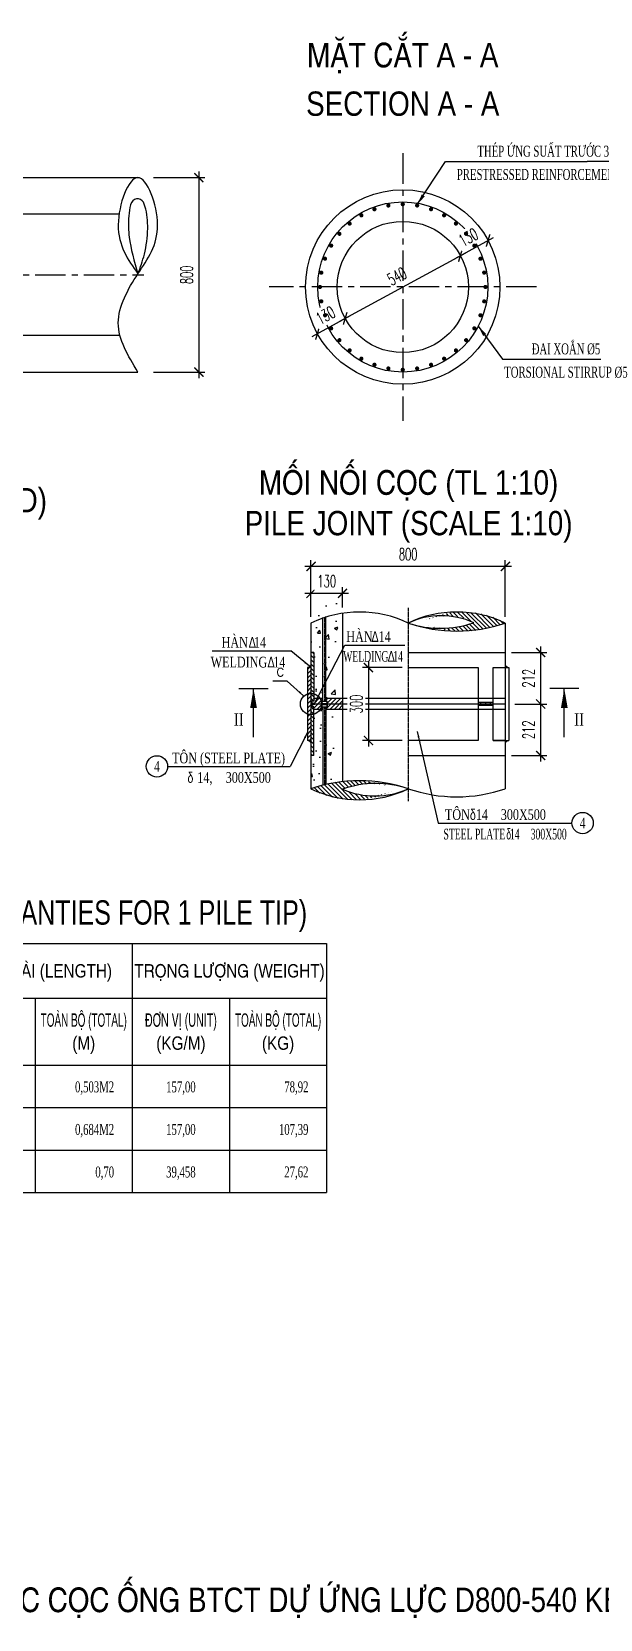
# Model space of a CAD drawing. Extents: x -687 to 808890, y -259 to 107959.
# Drawn here: x 800540 to 802880, y 79310 to 85841 of the extents above; entities that cross this region are included whole.
import ezdxf
from ezdxf.enums import TextEntityAlignment as Align

# ---------------------------------------------------------------- set-up
doc = ezdxf.new("R2010")
doc.units = 0
doc.header["$MEASUREMENT"] = 0
doc.header["$PDMODE"] = 3
doc.linetypes.add('CENTER', pattern=[2, 1.25, -0.25, 0.25, -0.25])
doc.linetypes.add('HIDDEN', pattern=[0.375, 0.25, -0.125])
doc.layers.get('0').update_dxf_attribs({"color": 3, "linetype": 'CONTINUOUS'})
doc.layers.get('DEFPOINTS').update_dxf_attribs({"linetype": 'CONTINUOUS'})
for name, color, linetype in [('HARCH', 9, 'CONTINUOUS'), ('Hatch', 5, 'CONTINUOUS'), ('khuat', 8, 'HIDDEN'), ('Kich thuoc', 4, 'CONTINUOUS'), ('KTHUOC', 2, 'CONTINUOUS'), ('Manh', 9, 'CONTINUOUS'), ('Net vang', 2, 'CONTINUOUS'), ('Text', 3, 'CONTINUOUS'), ('Thep chu', 1, 'CONTINUOUS'), ('Thep dai', 6, 'CONTINUOUS'), ('Tim', 8, 'CENTER'), ('VIEN', 3, 'CONTINUOUS')]:
    doc.layers.add(name, color=color, linetype=linetype)
doc.styles.add('DIM', font='isocp.shx')
doc.styles.add('HOA', font='Vhavan.ttf')
doc.styles.add('Kichthuoc', font='romans.shx', dxfattribs={"width": 0.6})
doc.styles.get("Standard").update_dxf_attribs({"font": 'vntimeh.shx', "width": 0.65})
doc.styles.add('SYMBOL', font='greeks.shx', dxfattribs={"width": 0.8})
doc.styles.add('Ten', font='Vharialn.ttf')
doc.linetypes.add('WELD', pattern='A,0.3,[130,ltypeshp.shx,S=0.25,R=0,X=0,Y=0.25],0.3', length=0.6)
doc.dimstyles.new('10a', dxfattribs={"dimscale": 200, "dimtxt": 0.22, "dimasz": 0.12, "dimexe": 0.12, "dimexo": 0.12, "dimgap": 0.1, "dimtad": 1, "dimdec": 0, "dimlfac": 0.5, "dimzin": 0, "dimdsep": 46, "dimtxsty": 'DIM', "dimblk": 'OBLIQUE', "dimcen": 0.09, "dimdle": 0.12, "dimclrd": 4, "dimclre": 4, "dimclrt": 3, "dimadec": 0, "dimazin": 0, "dimtfac": 1, "dimtdec": 0, "dimtmove": 0, "dimatfit": 0, "dimfxl": 1, "dimtolj": 1, "dimtzin": 0, "dimarcsym": 0})
doc.dimstyles.new('Dim 250', dxfattribs={"dimscale": 250, "dimtxt": 0.2, "dimasz": 0.15, "dimexe": 0.1, "dimexo": 0.1, "dimgap": 0.1, "dimtad": 1, "dimdec": 0, "dimlfac": -1, "dimzin": 0, "dimdsep": 46, "dimtxsty": 'Kichthuoc', "dimblk": 'ARCHTICK', "dimcen": 0.1, "dimdle": 0.1, "dimclrd": 4, "dimclre": 4, "dimclrt": 3, "dimadec": 0, "dimazin": 0, "dimtfac": 1, "dimtdec": 0, "dimtix": 1, "dimtmove": 2, "dimatfit": 3, "dimfxl": 1, "dimtfill": 1, "dimtolj": 1, "dimtzin": 0, "dimarcsym": 0})
doc.dimstyles.new('Le 250', dxfattribs={"dimscale": 250, "dimtxt": 0.22, "dimasz": 0.18, "dimexe": 0.1, "dimexo": 0.2, "dimgap": 0.1, "dimtad": 1, "dimdec": 0, "dimzin": 0, "dimdsep": 46, "dimtxsty": 'Kichthuoc', "dimblk": 'ARCHTICK', "dimcen": 0, "dimdle": 0.1, "dimclrd": 2, "dimclre": 2, "dimclrt": 256, "dimadec": 0, "dimazin": 0, "dimtfac": 1, "dimtdec": 0, "dimtix": 1, "dimtmove": 2, "dimatfit": 3, "dimfxl": 1, "dimtolj": 1, "dimtzin": 0, "dimarcsym": 0})
pattern_1 = [(135, (790914.554, 84257.189), (-8.838835, -8.838835), [])]

# ---------------------------------------------------------------- blocks, each defined once
blk = doc.blocks.new('_ArchTick')
at = {"color": 0, "linetype": 'ByBlock', "const_width": 0.15}
blk.add_lwpolyline([(-0.5, -0.5), (0.5, 0.5)], dxfattribs=at)
blk = doc.blocks.new('*D324')
at = {"layer": 'DEFPOINTS', "color": 0}
for p in [(801015.8, 85240.8), (801015.8, 84440.8), (801228, 84440.8)]:
    blk.add_point(p, dxfattribs=at)
at = {"layer": 'Kich thuoc', "color": 4, "lineweight": -2}
for p, q in [((801040.8, 85240.8), (801253, 85240.8)), ((801228, 85265.8), (801228, 84415.8)), ((801040.8, 84440.8), (801253, 84440.8))]:
    blk.add_line(p, q, dxfattribs=at)
at = {"layer": 'Kich thuoc', "color": 4, "lineweight": -2, "xscale": 37.5, "yscale": 37.5, "zscale": 37.5}
for p, rotation in [((801228, 85240.8), 90), ((801228, 84440.8), 270)]:
    blk.add_blockref('_ArchTick', p, dxfattribs=dict(at, rotation=rotation))
at = {"layer": 'Kich thuoc', "color": 3, "insert": (801178, 84840.8), "char_height": 50, "attachment_point": 5, "rotation": 90, "style": 'Kichthuoc', "bg_fill": 3, "box_fill_scale": 1.25, "bg_fill_color": 9, "bg_fill_true_color": 13158600, "bg_fill_transparency": 8899976}
blk.add_mtext('\\A1;800', dxfattribs=at)
blk = doc.blocks.new('*D335')
at = {"layer": 'Kich thuoc', "color": 4, "lineweight": -2}
for p, q in [((801694.1, 84587.5), (801852.2, 84673.6)), ((801728, 84577.5), (801728, 84577.5)), ((801842.2, 84639.7), (801842.2, 84639.7))]:
    blk.add_line(p, q, dxfattribs=at)
at = {"layer": 'Kich thuoc', "color": 4, "lineweight": -2, "xscale": 37.5, "yscale": 37.5, "zscale": 37.5}
for p, rotation in [((801830.2, 84661.6), 28.58698925842274), ((801716, 84599.4), 208.5869892584228)]:
    blk.add_blockref('_ArchTick', p, dxfattribs=dict(at, rotation=rotation))
at = {"layer": 'Kich thuoc', "color": 3, "insert": (801749.2, 84674.4), "char_height": 50, "attachment_point": 5, "rotation": 28.58699, "style": 'Kichthuoc', "bg_fill": 3, "box_fill_scale": 1.25, "bg_fill_color": 9, "bg_fill_true_color": 13158600, "bg_fill_transparency": 8900492}
blk.add_mtext('\\A1;130', dxfattribs=at)
at = {"layer": 'DEFPOINTS', "color": 0}
for p in [(801830.2, 84661.6), (801830.2, 84661.6), (801716, 84599.4)]:
    blk.add_point(p, dxfattribs=at)
blk = doc.blocks.new('*D336')
at = {"layer": 'DEFPOINTS', "color": 0}
for p in [(802304.4, 84920), (802304.4, 84920), (801830.2, 84661.6)]:
    blk.add_point(p, dxfattribs=at)
at = {"layer": 'Kich thuoc', "color": 4, "lineweight": -2}
blk.add_line((801808.2, 84649.7), (802326.3, 84932), dxfattribs=at)
at = {"layer": 'Kich thuoc', "color": 4, "lineweight": -2, "xscale": 37.5, "yscale": 37.5, "zscale": 37.5}
for p, rotation in [((802304.4, 84920), 28.58698925857877), ((801830.2, 84661.6), 208.5869892585787)]:
    blk.add_blockref('_ArchTick', p, dxfattribs=dict(at, rotation=rotation))
at = {"layer": 'Kich thuoc', "color": 3, "insert": (802043.4, 84834.7), "char_height": 50, "attachment_point": 5, "rotation": 28.58699, "style": 'Kichthuoc', "bg_fill": 3, "box_fill_scale": 1.25, "bg_fill_color": 9, "bg_fill_true_color": 13158600, "bg_fill_transparency": 4341492}
blk.add_mtext('\\A1;540', dxfattribs=at)
blk = doc.blocks.new('*D337')
at = {"layer": 'Kich thuoc', "color": 4, "lineweight": -2}
for p, q in [((802282.4, 84908.1), (802440.5, 84994.2)), ((802430.5, 84960.3), (802430.5, 84960.3)), ((802316.3, 84898.1), (802316.3, 84898.1))]:
    blk.add_line(p, q, dxfattribs=at)
at = {"layer": 'Kich thuoc', "color": 4, "lineweight": -2, "xscale": 37.5, "yscale": 37.5, "zscale": 37.5}
for p, rotation in [((802418.5, 84982.2), 28.58698925876108), ((802304.4, 84920), 208.5869892587611)]:
    blk.add_blockref('_ArchTick', p, dxfattribs=dict(at, rotation=rotation))
at = {"layer": 'Kich thuoc', "color": 3, "insert": (802337.5, 84995), "char_height": 50, "attachment_point": 5, "rotation": 28.58699, "style": 'Kichthuoc', "bg_fill": 3, "box_fill_scale": 1.25, "bg_fill_color": 9, "bg_fill_true_color": 13158600, "bg_fill_transparency": 8899968}
blk.add_mtext('\\A1;130', dxfattribs=at)
at = {"layer": 'DEFPOINTS', "color": 0}
for p in [(802418.5, 84982.2), (802418.5, 84982.2), (802304.4, 84920)]:
    blk.add_point(p, dxfattribs=at)
blk = doc.blocks.new('*D403')
at = {"layer": 'DEFPOINTS', "color": 0}
for p in [(801689.5, 83408.3), (801819.5, 83447.7)]:
    blk.add_point(p, dxfattribs=at)
at = {"layer": 'Kich thuoc', "color": 4, "lineweight": -2}
for p, q in [((801689.5, 83433.3), (801689.5, 83555.4)), ((801819.5, 83472.7), (801819.5, 83555.4)), ((801844.5, 83530.4), (801664.5, 83530.4))]:
    blk.add_line(p, q, dxfattribs=at)
at = {"layer": 'Kich thuoc', "color": 4, "lineweight": -2, "xscale": 37.5, "yscale": 37.5, "zscale": 37.5, "rotation": 180}
blk.add_blockref('_ArchTick', (801689.5, 83530.4), dxfattribs=at)
at = {"layer": 'Kich thuoc', "color": 4, "lineweight": -2, "xscale": 37.5, "yscale": 37.5, "zscale": 37.5}
blk.add_blockref('_ArchTick', (801819.5, 83530.4), dxfattribs=at)
at = {"layer": 'Kich thuoc', "color": 3, "insert": (801754.5, 83580.4), "char_height": 50, "attachment_point": 5, "style": 'Kichthuoc', "bg_fill": 3, "box_fill_scale": 1.25, "bg_fill_color": 9, "bg_fill_true_color": 13158600, "bg_fill_transparency": 11732736}
blk.add_mtext('\\A1;130', dxfattribs=at)
at = {"layer": 'DEFPOINTS', "color": 0}
blk.add_point((801689.5, 83530.4), dxfattribs=at)
blk = doc.blocks.new('Cati-i')
at = {"layer": 'Text'}
for p, q in [((-3, 0), (3, 0)), ((0, -10), (0, 0))]:
    blk.add_line(p, q, dxfattribs=at)
blk.add_solid([(-0.7, -4.03), (0.7, -4.03), (0, 0)], dxfattribs=at)
at = {"layer": 'Text', "width": 0.8}
blk.add_attdef('I', text='', height=2.5, dxfattribs=at).set_placement((-3.04, -7.62), align=Align.CENTER)
blk = doc.blocks.new('*D404')
at = {"layer": 'DEFPOINTS', "color": 0}
for p in [(802503.5, 83075.2), (802635, 83075.2), (802489.5, 82863.2)]:
    blk.add_point(p, dxfattribs=at)
at = {"layer": 'Kich thuoc', "color": 4, "lineweight": -2}
for p, q in [((802528.5, 83075.2), (802660, 83075.2)), ((802635, 82838.2), (802635, 83100.2)), ((802514.5, 82863.2), (802660, 82863.2))]:
    blk.add_line(p, q, dxfattribs=at)
at = {"layer": 'Kich thuoc', "color": 4, "lineweight": -2, "xscale": 37.5, "yscale": 37.5, "zscale": 37.5}
for p, rotation in [((802635, 83075.2), 90), ((802635, 82863.2), 270)]:
    blk.add_blockref('_ArchTick', p, dxfattribs=dict(at, rotation=rotation))
at = {"layer": 'Kich thuoc', "color": 3, "insert": (802585, 82969.2), "char_height": 50, "attachment_point": 5, "rotation": 90, "style": 'Kichthuoc', "bg_fill": 3, "box_fill_scale": 1.25, "bg_fill_color": 9, "bg_fill_true_color": 13158600, "bg_fill_transparency": 12832551}
blk.add_mtext('\\A1;212', dxfattribs=at)
blk = doc.blocks.new('*D405')
at = {"layer": 'DEFPOINTS', "color": 0}
for p in [(802489.5, 83287.2), (802635, 83287.2), (802503.5, 83075.2)]:
    blk.add_point(p, dxfattribs=at)
at = {"layer": 'Kich thuoc', "color": 4, "lineweight": -2}
for p, q in [((802514.5, 83287.2), (802660, 83287.2)), ((802635, 83050.2), (802635, 83312.2)), ((802528.5, 83075.2), (802660, 83075.2))]:
    blk.add_line(p, q, dxfattribs=at)
at = {"layer": 'Kich thuoc', "color": 4, "lineweight": -2, "xscale": 37.5, "yscale": 37.5, "zscale": 37.5}
for p, rotation in [((802635, 83287.2), 90), ((802635, 83075.2), 270)]:
    blk.add_blockref('_ArchTick', p, dxfattribs=dict(at, rotation=rotation))
at = {"layer": 'Kich thuoc', "color": 3, "insert": (802585, 83181.2), "char_height": 50, "attachment_point": 5, "rotation": 90, "style": 'Kichthuoc', "bg_fill": 3, "box_fill_scale": 1.25, "bg_fill_color": 9, "bg_fill_true_color": 13158600, "bg_fill_transparency": 12590892}
blk.add_mtext('\\A1;212', dxfattribs=at)
blk = doc.blocks.new('_Oblique')
at = {"color": 0, "linetype": 'ByBlock', "lineweight": -2}
blk.add_line((-0.5, -0.5), (0.5, 0.5), dxfattribs=at)
blk = doc.blocks.new('*D406')
at = {"layer": 'DEFPOINTS', "color": 0}
for p in [(802089.5, 83225.2), (801926.1, 82925.2), (802089.5, 82925.2)]:
    blk.add_point(p, dxfattribs=at)
at = {"layer": 'Kich thuoc', "color": 4, "lineweight": -2}
for p, q in [((802064.5, 83225.2), (801901.1, 83225.2)), ((801926.1, 83250.2), (801926.1, 82900.2)), ((802064.5, 82925.2), (801901.1, 82925.2))]:
    blk.add_line(p, q, dxfattribs=at)
at = {"layer": 'Kich thuoc', "color": 4, "lineweight": -2, "xscale": 37.5, "yscale": 37.5, "zscale": 37.5}
for p, rotation in [((801926.1, 83225.2), 90), ((801926.1, 82925.2), 270)]:
    blk.add_blockref('_ArchTick', p, dxfattribs=dict(at, rotation=rotation))
at = {"layer": 'Kich thuoc', "color": 3, "insert": (801876.1, 83075.2), "char_height": 50, "attachment_point": 5, "rotation": 90, "style": 'Kichthuoc', "bg_fill": 3, "box_fill_scale": 1.25, "bg_fill_color": 9, "bg_fill_true_color": 13158600, "bg_fill_transparency": 0}
blk.add_mtext('\\A1;300', dxfattribs=at)
blk = doc.blocks.new('*D407')
at = {"layer": 'DEFPOINTS', "color": 0}
for p in [(801689.5, 83641.3), (801689.5, 83464.5), (802489.5, 83408.3)]:
    blk.add_point(p, dxfattribs=at)
at = {"layer": 'Kich thuoc', "color": 4, "lineweight": -2}
for p, q in [((801689.5, 83489.5), (801689.5, 83666.3)), ((802489.5, 83433.3), (802489.5, 83666.3)), ((802514.5, 83641.3), (801664.5, 83641.3))]:
    blk.add_line(p, q, dxfattribs=at)
at = {"layer": 'Kich thuoc', "color": 4, "lineweight": -2, "xscale": 37.5, "yscale": 37.5, "zscale": 37.5, "rotation": 180}
blk.add_blockref('_ArchTick', (801689.5, 83641.3), dxfattribs=at)
at = {"layer": 'Kich thuoc', "color": 4, "lineweight": -2, "xscale": 37.5, "yscale": 37.5, "zscale": 37.5}
blk.add_blockref('_ArchTick', (802489.5, 83641.3), dxfattribs=at)
at = {"layer": 'Kich thuoc', "color": 3, "insert": (802089.5, 83691.3), "char_height": 50, "attachment_point": 5, "style": 'Kichthuoc', "bg_fill": 3, "box_fill_scale": 1.25, "bg_fill_color": 9, "bg_fill_true_color": 13158600, "bg_fill_transparency": 12590892}
blk.add_mtext('\\A1;800', dxfattribs=at)

msp = doc.modelspace()

# ---------------------------------------------------------------- hatches: boundary and pattern name
at = {"layer": 'HARCH'}
h = msp.add_hatch(dxfattribs=at)
h.set_pattern_fill('ANSI31', color=256, scale=100, angle=90, style=0)
h.set_pattern_definition(pattern_1)
h.paths.add_polyline_path([(801819.5, 82725.1, -0.177243), (802012.4, 82736.3, 0.173829), (801689.5, 82726.5, 0.245422), (802023.3, 82718.1, -0.241912)])
at = {"layer": 'Hatch'}
h = msp.add_hatch(dxfattribs=at)
h.set_pattern_fill('ANSI31', color=256, scale=100, angle=90, style=0)
h.set_pattern_definition(pattern_1)
h.paths.add_polyline_path([(801701.5, 83287.2), (801689.5, 83287.2), (801689.5, 83087.2), (801701.5, 83087.2)])
h.paths.add_polyline_path([(801701.5, 83063.2), (801689.5, 83063.2), (801689.5, 82863.2), (801701.5, 82863.2)])
h = msp.add_hatch(dxfattribs=at)
h.set_pattern_fill('ANSI31', color=256, scale=100, style=0)
h.set_pattern_definition([(45, (29899.795, -17620.502), (-8.83883476, 8.83883476), [])])
h.paths.add_polyline_path([(801689.5, 83225.2), (801675.5, 83225.2), (801675.5, 83116.8, -0.081492), (801689.5, 83119.1)])
h.paths.add_polyline_path([(801689.5, 83068.7), (801689.5, 83119.1, 0.081492), (801675.5, 83116.8), (801675.5, 83033.7, 0.081492), (801689.5, 83031.4)])
h.paths.add_polyline_path([(801689.5, 83031.4, -0.081492), (801675.5, 83033.7), (801675.5, 82925.2), (801689.5, 82925.2)])

# ---------------------------------------------------------------- linework, layer by layer
for p, q in [((800054.4, 84440.8), (800976.9, 84440.8)), ((798254, 82090), (801754, 82090)), ((800954, 82090), (800954, 81065)), ((801754, 82090), (801754, 81065)), ((800154, 81865), (801754, 81865)), ((800554, 81865), (800554, 81065)), ((801354, 81865), (801354, 81065)), ((798254, 81590), (801754, 81590)), ((798254, 81415), (801754, 81415)), ((798254, 81240), (801754, 81240)), ((798254, 81240), (801754, 81240)), ((798254, 81065), (801754, 81065))]:
    msp.add_line(p, q)
msp.add_circle((802067.3, 84790.8), 270)
at = {"layer": 'Hatch', "color": 9}
for p, q in [((800899.7, 85090.8), (800074.4, 85090.8)), ((800903.3, 84590.8), (800074.4, 84590.8))]:
    msp.add_line(p, q, dxfattribs=at)
at = {"layer": 'Hatch'}
for p, q in [((802387.5, 83081.7), (802387.5, 83068.7)), ((802407.5, 83081.7), (802407.5, 83068.7)), ((802427.5, 83081.7), (802427.5, 83068.7))]:
    msp.add_line(p, q, dxfattribs=at)
for points in [[(801689.5, 83225.2), (801689.5, 83237.2), (801675.5, 83225.2)], [(802489.5, 83225.2), (802489.5, 83237.2), (802503.5, 83225.2)], [(801689.5, 82925.2), (801675.5, 82925.2), (801689.5, 82913.2)], [(802489.5, 82925.2), (802503.5, 82925.2), (802489.5, 82913.2)]]:
    msp.add_solid(points, dxfattribs=at)
at = {"layer": 'khuat'}
for p, q in [((802377.5, 83097.2), (802089.5, 83097.2)), ((802377.5, 83075.2), (802089.5, 83075.2)), ((802489.5, 83097.2), (802439.5, 83097.2)), ((802489.5, 83075.2), (802439.5, 83075.2)), ((802377.5, 83053.2), (802089.5, 83053.2)), ((802489.5, 83053.2), (802439.5, 83053.2))]:
    msp.add_line(p, q, dxfattribs=at)
at = {"layer": 'KTHUOC'}
for p, q in [((801283.3, 83293.9), (801607.1, 83293.9)), ((801828.8, 83317.5), (802075.3, 83317.5)), ((801099.2, 82818.3), (801603.9, 82818.3)), ((802212.4, 82585.5), (802763.5, 82585.5))]:
    msp.add_line(p, q, dxfattribs=at)
for centre in [(801055.2, 82818.3), (802807.5, 82585.5)]:
    msp.add_circle(centre, 44, dxfattribs=at)
for centre, radius, start, end in [((802289.5, 82989.6), 464.1, 64.46988, 115.53012), ((802289.5, 83995.2), 620, 251.18228, 288.81772), ((801889.5, 82139.6), 620, 71.18228, 108.81772), ((801889.5, 83145.3), 464.1, 244.46988, 295.53012), ((801956.6, 82330.6), 417.7, 71.45052, 109.16813), ((801952.9, 83025.4), 328.6, 246.05221, 294.56644), ((802289.5, 83313.4), 620, 251.18228, 288.81772)]:
    msp.add_arc(centre, radius, start, end, dxfattribs=at)
msp.add_solid([(801689.5, 83081.7), (801703.5, 83076.7), (801689.5, 83068.7), (801703.5, 83073.7)], dxfattribs=at)
at = {"layer": 'Manh', "linetype": 'WELD', "ltscale": 22}
for p, q in [((802089.5, 83225.2), (802377.5, 83225.2)), ((802377.5, 83225.2), (802377.5, 82925.2)), ((802377.5, 83225.2), (802377.5, 82925.2)), ((802439.5, 82925.2), (802439.5, 83225.2)), ((802439.5, 83225.2), (802489.5, 83225.2)), ((802377.5, 82925.2), (802089.5, 82925.2)), ((802489.5, 82925.2), (802439.5, 82925.2))]:
    msp.add_line(p, q, dxfattribs=at)
at = {"layer": 'Net vang'}
msp.add_line((798254, 81590), (801754, 81590), dxfattribs=at)
at = {"layer": 'Thep chu', "const_width": 8.56}
for points in [[(801946.8, 85109.2, 1), (801954.9, 85112.2, 1)], [(802004, 85125.3, 1), (802012.4, 85126.8, 1)], [(802063, 85131.2, 1), (802071.6, 85131.2, 1)], [(802122.2, 85126.8, 1), (802130.6, 85125.3, 1)], [(802179.7, 85112.2, 1), (802187.7, 85109.2, 1)], [(801845.2, 85048.8, 1), (801851.8, 85054.4, 1)], [(801893.4, 85083.5, 1), (801900.8, 85087.8, 1)], [(801803.8, 85006.4, 1), (801809.3, 85012.9, 1)], [(801745.9, 84903.2, 1), (801748.9, 84911.3, 1)], [(801731.3, 84845.7, 1), (801732.8, 84854.2, 1)], [(802401.8, 84854.2, 1), (802403.3, 84845.7, 1)], [(801726.9, 84786.6, 1), (801726.9, 84795.1, 1)], [(802407.7, 84795.1, 1), (802407.7, 84786.6, 1)], [(802403.3, 84735.9, 1), (802401.8, 84727.5, 1)], [(802388.6, 84678.4, 1), (802385.7, 84670.4, 1)], [(802330.8, 84575.3, 1), (802325.3, 84568.8, 1)], [(801851.8, 84527.3, 1), (801845.2, 84532.8, 1)], [(802289.4, 84532.8, 1), (802282.8, 84527.3, 1)], [(801900.8, 84493.9, 1), (801893.4, 84498.2, 1)], [(801954.9, 84469.5, 1), (801946.8, 84472.4, 1)], [(802012.4, 84454.9, 1), (802004, 84456.4, 1)], [(802071.6, 84450.4, 1), (802063, 84450.4, 1)], [(802130.6, 84456.4, 1), (802122.2, 84454.9, 1)], [(802187.7, 84472.4, 1), (802179.7, 84469.5, 1)], [(802241.2, 84498.2, 1), (802233.8, 84493.9, 1)]]:
    msp.add_lwpolyline(points, format="xyb", close=True, dxfattribs=at)
at = {"layer": 'Thep dai'}
msp.add_circle((802067.3, 84790.8), 350, dxfattribs=at)
at = {"layer": 'Tim'}
for p, q in [((802089.5, 83470.4), (802089.5, 82675)), ((801744.5, 83433.1), (801744.5, 83085.2)), ((801744.5, 83065.2), (801744.5, 82744.4))]:
    msp.add_line(p, q, dxfattribs=at)
at = {"layer": 'VIEN'}
for p, q in [((801689.5, 83408.3), (801689.5, 83081.7)), ((801738.4, 83087.2), (801738.4, 83430.9)), ((801750.6, 83087.2), (801750.6, 83435.2)), ((801819.5, 83450.8), (801819.5, 83100.2)), ((802489.5, 83408.3), (802489.5, 83075.2)), ((801701.5, 83287.2), (801689.5, 83287.2)), ((801701.5, 83287.2), (801701.5, 83087.2)), ((802089.5, 83287.2), (802489.5, 83287.2)), ((801689.5, 83225.2), (801675.5, 83225.2)), ((801675.5, 83225.2), (801675.5, 82925.2)), ((801689.5, 83213.2), (801689.5, 82937.2)), ((802089.5, 83225.2), (802377.5, 83225.2)), ((802439.5, 83225.2), (802503.5, 83225.2)), ((802503.5, 83225.2), (802503.5, 82925.2)), ((801701.5, 83087.2), (801689.5, 83087.2)), ((801703.5, 83076.7), (801689.5, 83081.7)), ((801738.4, 83097.2), (801701.5, 83097.2)), ((801703.5, 83076.7), (801703.5, 83075.2)), ((801703.5, 83073.7), (801703.5, 83075.2)), ((802089.5, 83075.2), (801703.5, 83075.2)), ((801732.5, 83075.2), (801732.5, 83087.2)), ((801732.5, 83087.2), (801737.5, 83087.2)), ((801732.5, 83075.2), (801732.5, 83063.2)), ((801737.5, 83087.2), (801737.5, 83097.2)), ((801738.4, 83087.2), (801750.6, 83087.2)), ((801738.4, 83077.2), (801750.6, 83077.2)), ((802089.5, 83097.2), (801750.6, 83097.2)), ((801751.5, 83087.2), (801751.5, 83097.2)), ((801751.5, 83087.2), (801756.5, 83087.2)), ((801756.5, 83075.2), (801756.5, 83087.2)), ((801756.5, 83075.2), (801756.5, 83063.2)), ((801819.5, 83100.2), (801819.5, 83050.2)), ((802439.5, 83097.2), (802377.5, 83097.2)), ((802439.5, 83081.7), (802377.5, 83081.7)), ((802439.5, 83075.2), (802377.5, 83075.2)), ((802489.5, 83075.2), (802489.5, 82726.5)), ((801703.5, 83073.7), (801689.5, 83068.7)), ((801689.5, 83068.7), (801689.5, 82726.5)), ((801701.5, 83063.2), (801689.5, 83063.2)), ((801701.5, 82863.2), (801701.5, 83063.2)), ((801738.4, 83053.2), (801701.5, 83053.2)), ((801732.5, 83063.2), (801737.5, 83063.2)), ((801737.5, 83057.2), (801737.5, 83063.3)), ((801737.5, 83063.2), (801737.5, 83053.2)), ((801738.4, 83073.2), (801750.6, 83073.2)), ((801738.4, 83063.2), (801738.4, 82742.8)), ((801738.4, 83063.2), (801750.6, 83063.2)), ((801750.6, 83063.2), (801750.6, 82745.9)), ((802089.5, 83053.2), (801750.6, 83053.2)), ((801751.5, 83063.2), (801756.5, 83063.2)), ((801751.5, 83063.2), (801751.5, 83053.2)), ((801819.5, 83050.2), (801819.5, 82757.5)), ((802439.5, 83068.7), (802377.5, 83068.7)), ((802439.5, 83053.2), (802377.5, 83053.2)), ((801689.5, 82925.2), (801675.5, 82925.2)), ((802439.5, 82925.2), (802503.5, 82925.2)), ((801701.5, 82863.2), (801689.5, 82863.2)), ((802089.5, 82863.2), (802489.5, 82863.2))]:
    msp.add_line(p, q, dxfattribs=at)
msp.add_circle((801689.5, 83075.2), 43.8, dxfattribs=at)
for centre, start, end in [((801738.4, 83082.2), 90, 270), ((801750.6, 83082.2), 270, 90), ((801738.4, 83068.2), 90, 270), ((801750.6, 83068.2), 270, 90)]:
    msp.add_arc(centre, 5, start, end, dxfattribs=at)

# ---------------------------------------------------------------- block references
at = {"layer": 'Hatch', "xscale": 20, "yscale": 20, "zscale": 20}
msp.add_blockref('Cati-i', (801453, 83138.7), dxfattribs=at).add_auto_attribs({'I': 'II'})
at = {"layer": 'Hatch'}
ref = msp.add_blockref('Cati-i', (802732.3, 83138.7), dxfattribs=dict(at, xscale=-20, yscale=20, zscale=20))
ref.add_attrib('I', 'II', dxfattribs={"layer": 'Text', "height": 50, "width": 0.8}).set_placement((802793.2, 82986.4), align=Align.CENTER)

# ---------------------------------------------------------------- texts
at = {"layer": 'Text', "color": 3, "style": 'Ten'}
for s, p in [('mÆt c¾t A - A', (802067.3, 85695.1)), ('Section A - A', (802067.3, 85495.1)), ('mèi nèi cäc (TL 1:10)', (802091.2, 83936.8)), ('Chi tiÕt ®Çu cäc (details of pile head)', (799382, 83863.8)), ('pile joint (scale 1:10)', (802091.2, 83769.4)), ('C¾t däc cäc èng btct dù øng lùc D800-540 kÐo tr\xadíc, dµi 37m (1:25)', (802202.5, 79339.9))]:
    msp.add_text(s, height=100, dxfattribs=at).set_placement(p, align=Align.CENTER)
at = {"layer": 'Text'}
for s, height, width, p in [('thÐp øng suÊt tr\xadíc 36%%c10.7', 45, 0.65, (802711.3, 85327)), ('prestressed reinforcement 36%%c10.7', 45, 0.65, (802711.3, 85231.4)), ('®ai xo¾n %%C5', 45, 0.65, (802739.1, 84513.7)), ('torsional stirrup %%C5', 45, 0.65, (802739.1, 84418)), ('T«n (steel plate)', 44, 0.75, (801350.2, 82831.3)), ('14,', 44, 0.75, (801252.7, 82750.9)), ('300x500', 44, 0.75, (801431.3, 82750.9)), ('T«n  14', 44, 0.75, (802329.5, 82598.5)), ('300x500', 44, 0.75, (802563.6, 82598.5)), ('steel plate  14', 44, 0.6, (802391.6, 82518.1)), ('300x500', 44, 0.6, (802668.1, 82518.1)), ('157,00', 45, 0.65, (801154, 81477.5)), ('157,00', 45, 0.65, (801154, 81302.5)), ('39,458', 45, 0.65, (801154, 81127.5))]:
    msp.add_text(s, height=height, dxfattribs=dict(at, width=width)).set_placement(p, align=Align.CENTER)
at = {"layer": 'Text', "width": 0.75}
for s, p in [('Hµn  14', (801321.7, 83306.9)), ('welding  14', (801276.6, 83225.5))]:
    msp.add_text(s, height=44, dxfattribs=at).set_placement(p)
at = {"layer": 'Text', "style": 'SYMBOL'}
for s, width, p in [('D', 0.75, (801433.2, 83306.9)), ('D', 0.75, (801938.5, 83330.5)), ('D', 0.75, (801510.5, 83225.5)), ('d', 0.75, (801180.8, 82750.9)), ('d', 0.75, (802343.6, 82598.5)), ('d', 0.6, (802493.6, 82518.1))]:
    msp.add_text(s, height=44, dxfattribs=dict(at, width=width)).set_placement(p)
at = {"layer": 'Text', "color": 3, "style": 'HOA', "width": 0.85}
msp.add_text('c', height=37.5, dxfattribs=at).set_placement((801547.7, 83187.1))
at = {"layer": 'Text', "width": 0.7}
for p in [(801055.2, 82818.3), (802807.5, 82585.5)]:
    msp.add_text('4', height=44, dxfattribs=at).set_placement(p, align=Align.MIDDLE)
at = {"layer": 'Text', "color": 3, "style": 'Ten', "width": 0.9}
msp.add_text('vËt liÖu cho mét mòi cäc (table of quanties for 1 pile tip)', height=100, dxfattribs=at).set_placement((799988.3, 82167.6), align=Align.CENTER)
at = {"layer": 'Text', "style": 'Ten'}
for s, p in [('chiÒu dµi (length)', (800554, 81950)), ('träng l\xadîng (weight)', (801354, 81950)), ('(m)', (800754, 81652.5)), ('(kg/m)', (801154, 81652.5)), ('(kg)', (801554, 81652.5))]:
    msp.add_text(s, height=55, dxfattribs=at).set_placement(p, align=Align.CENTER)
for s, width, p in [('toµn bé (total)', 0.65, (800754, 81747.5)), ('®¬n vÞ (unit)', 0.7, (801154, 81747.5)), ('toµn bé (total)', 0.65, (801554, 81747.5))]:
    msp.add_text(s, height=55, dxfattribs=dict(at, width=width)).set_placement(p, align=Align.CENTER)
at = {"layer": 'Text', "width": 0.65}
for s, p in [('0,503m2', (800879, 81477.5)), ('78,92', (801679, 81477.5)), ('0,684m2', (800879, 81302.5)), ('107,39', (801679, 81302.5)), ('0,70', (800879, 81127.5)), ('27,62', (801679, 81127.5))]:
    msp.add_text(s, height=45, dxfattribs=at).set_placement(p, align=Align.RIGHT)

# ---------------------------------------------------------------- dimensions: what is measured, and where the dimension line sits
at = {"layer": 'Kich thuoc'}
dim = msp.add_linear_dim(base=(801228, 84440.8), p1=(801015.8, 85240.8), p2=(801015.8, 84440.8), angle=90, dimstyle='Dim 250', dxfattribs=at)
dim.commit()
dim.dimension.update_dxf_attribs({"geometry": '*D324', "text_midpoint": (801178, 84840.8)})

# ---------------------------------------------------------------- leaders
for points in [[(802127.1, 85130.3), (802243.4, 85306.7), (802825.8, 85306.7)], [(803334.6, 85118.4), (803077.1, 85306.7), (802825.8, 85306.7)], [(802378, 84629.6), (802478.5, 84493.3), (802882.2, 84493.3)]]:
    msp.add_leader(points, dimstyle='Le 250', override={"dimtad": 0}, dxfattribs=at)
at = {"layer": 'KTHUOC'}
for points in [[(801683.5, 83231.2), (801607.1, 83293.9)], [(801659.2, 83109), (801591, 83168.5), (801531.9, 83168.5)], [(801675.5, 82958.4), (801603.9, 82818.3)], [(802127.2, 82961.7), (802212.4, 82585.5)]]:
    msp.add_leader(points, dimstyle='10a', dxfattribs=at)

# ---------------------------------------------------------------- next in the draw order: linework, layer by layer
msp.add_line((800054.4, 85240.8), (800983.2, 85240.8))
at = {"layer": 'Net vang'}
for points, knots in [([(800976.9, 84440.8), (800936.5, 84507.5), (800855.8, 84640.8), (800976.5, 84853.1), (801098.3, 85014), (800976.6, 85351.8), (800855.7, 85015.9), (800936, 84902.5), (800976.9, 84844.8)], [0, 0, 0, 0, 217.550511, 435.101022, 652.651533, 862.881742, 1073.007423, 1290.557934, 1290.557934, 1290.557934, 1290.557934]), ([(800976.9, 84844.8), (800962.1, 84896.3), (800939, 84976.9), (800936.3, 85072.1), (800947.4, 85159), (800995.5, 85151.9), (801015, 85102.1), (801020.3, 85027.3), (801009, 84931.3), (800986.8, 84871.4), (800976.9, 84844.8)], [0, 0, 0, 0, 155.255889, 243.008911, 319.962243, 337.767249, 370.835349, 463.424431, 569.804282, 654.888435, 654.888435, 654.888435, 654.888435])]:
    msp.add_open_spline(points, degree=3, knots=knots, dxfattribs=at)
at = {"layer": 'Tim', "ltscale": 100}
msp.add_line((799354.4, 84840.8), (801001.2, 84840.8), dxfattribs=at)

# ---------------------------------------------------------------- next in the draw order: dimensions: what is measured, and where the dimension line sits
at = {"layer": 'Kich thuoc'}
dim = msp.add_aligned_dim(p1=(801716, 84599.4), p2=(801830.2, 84661.6), distance=0, dimstyle='Dim 250', dxfattribs=at)
dim.commit()
dim.dimension.update_dxf_attribs({"geometry": '*D335', "text_midpoint": (801749.2, 84674.4)})
dim = msp.add_linear_dim(base=(801689.5, 83530.4), p1=(801819.5, 83447.7), p2=(801689.5, 83408.3), dimstyle='Dim 250', dxfattribs=at)
dim.commit()
dim.dimension.update_dxf_attribs({"geometry": '*D403', "text_midpoint": (801754.5, 83580.4)})
for base, p1, p2, picture, middle in [((801926.1, 82925.2), (802089.5, 83225.2), (802089.5, 82925.2), '*D406', (801876.1, 83075.2)), ((802635, 83075.2), (802489.5, 82863.2), (802503.5, 83075.2), '*D404', (802585, 82969.2))]:
    dim = msp.add_linear_dim(base=base, p1=p1, p2=p2, angle=90, dimstyle='Dim 250', dxfattribs=at)
    dim.commit()
    dim.dimension.update_dxf_attribs({"geometry": picture, "text_midpoint": middle})

# ---------------------------------------------------------------- next in the draw order: hatches: boundary and pattern name
h = msp.add_hatch()
h.set_pattern_fill('AR-CONC', color=256, scale=20, style=0)
h.set_pattern_definition([(50, (804335.6, 84470.07), (143.452, -12.5504), [15, -165]), (355, (804335.6, 84470.07), (-27.75, 150.4384), [12, -132]), (100.4514, (804347.56, 84469.03), (115.702, 137.888), [12.748, -140.2284]), (46.184, (804335.6, 84510.07), (213.448, -33.104), [22.5, -247.5]), (96.6356, (804353.4, 84507.31), (186.933, 194.824), [19.122, -210.343]), (351.184, (804335.6, 84510.07), (186.932, 194.824), [18, -198]), (21, (804355.6, 84500.07), (119.3814, -80.5238), [15, -165]), (326, (804355.6, 84500.07), (48.663, 145.03), [12, -132]), (71.4514, (804365.55, 84493.36), (168.0445, 64.506), [12.748, -140.2284]), (37.5, (804335.605, 84470.07), (2.432, 66.5788), [0, -130.4, 0, -134, 0, -132.5]), (7.5, (804335.605, 84470.07), (52.6139, 78.8823), [0, -76.4, 0, -127.4, 0, -50.5]), (327.5, (804291.005, 84470.07), (106.7645, -4.511), [0, -50, 0, -156, 0, -207]), (317.5, (804271.005, 84470.07), (116.6372, 20.021), [0, -65, 0, -103.6, 0, -147])])
h.paths.add_polyline_path([(801799.5, 83509.6, 0.035044), (801750.6, 83497.1), (801750.6, 83097.2), (801799.5, 83097.2), (801799.5, 83100.2)])
h.paths.add_polyline_path([(801738.4, 83492.8, 0.037383), (801689.5, 83470.2), (801689.5, 83287.2), (801701.5, 83287.2), (801701.5, 83097.2), (801738.4, 83097.2)])
h.paths.add_polyline_path([(801799.5, 83050.2), (801799.5, 83053.2), (801750.6, 83053.2), (801750.6, 82745.9, -0.02602), (801799.5, 82755.2)])
h.paths.add_polyline_path([(801738.4, 83053.2), (801701.5, 83053.2), (801701.5, 82863.2), (801689.5, 82863.2), (801689.5, 82726.5, -0.026933), (801738.4, 82742.8)])
at = {"layer": 'Hatch'}
h = msp.add_hatch(dxfattribs=at)
h.set_pattern_fill('ANSI31', color=256, scale=100, style=0)
h.set_pattern_definition([(45, (790914.554, 84257.189), (-8.838835, 8.838835), [])])
h.paths.add_polyline_path([(801732.5, 83087.2), (801737.5, 83087.2), (801737.5, 83097.2), (801701.5, 83097.2), (801701.5, 83087.2), (801689.5, 83087.2), (801689.5, 83081.7), (801703.5, 83076.7), (801703.5, 83075.2), (801732.5, 83075.2)])
h.paths.add_polyline_path([(801737.5, 83063.2), (801732.5, 83063.2), (801732.5, 83075.2), (801703.5, 83075.2), (801703.5, 83073.7), (801689.5, 83068.7), (801689.5, 83063.2), (801701.5, 83063.2), (801701.5, 83053.2), (801737.5, 83053.2)])
h.paths.add_polyline_path([(801819.5, 83097.2), (801751.5, 83097.2), (801751.5, 83087.2), (801756.5, 83087.2), (801756.5, 83075.2), (801819.5, 83075.2)])
h.paths.add_polyline_path([(801819.5, 83075.2), (801756.5, 83075.2), (801756.5, 83063.2), (801751.5, 83063.2), (801751.5, 83053.2), (801819.5, 83053.2)])

# ---------------------------------------------------------------- next in the draw order: linework, layer by layer
at = {"layer": 'KTHUOC'}
msp.add_arc((801889.5, 82989.6), 464.1, 64.46988, 115.53012, dxfattribs=at)
at = {"layer": 'Thep chu', "const_width": 8.56}
for points in [[(801732.8, 84727.5, 1), (801731.3, 84735.9, 1)], [(801748.9, 84670.4, 1), (801745.9, 84678.4, 1)], [(801809.3, 84568.8, 1), (801803.8, 84575.3, 1)]]:
    msp.add_lwpolyline(points, format="xyb", close=True, dxfattribs=at)

# ---------------------------------------------------------------- next in the draw order: texts
at = {"layer": 'Text'}
for s, width, p in [('Hµn  14', 0.75, (801834.9, 83330.5)), ('welding  14', 0.6, (801822, 83249.2))]:
    msp.add_text(s, height=44, dxfattribs=dict(at, width=width)).set_placement(p)
at = {"layer": 'Text', "style": 'SYMBOL', "width": 0.75}
msp.add_text('D', height=44, dxfattribs=at).set_placement((802005.2, 83249.2))

# ---------------------------------------------------------------- next in the draw order: dimensions: what is measured, and where the dimension line sits
at = {"layer": 'Kich thuoc'}
dim = msp.add_aligned_dim(p1=(801830.2, 84661.6), p2=(802304.4, 84920), distance=0, dimstyle='Dim 250', dxfattribs=at)
dim.commit()
dim.dimension.update_dxf_attribs({"geometry": '*D336', "text_midpoint": (802043.4, 84834.7)})
dim = msp.add_linear_dim(base=(802635, 83287.2), p1=(802503.5, 83075.2), p2=(802489.5, 83287.2), angle=90, dimstyle='Dim 250', dxfattribs=at)
dim.commit()
dim.dimension.update_dxf_attribs({"geometry": '*D405', "text_midpoint": (802585, 83181.2)})

# ---------------------------------------------------------------- next in the draw order: leaders
at = {"layer": 'KTHUOC'}
msp.add_leader([(801703.5, 83076.7), (801828.8, 83317.5)], dimstyle='10a', dxfattribs=at)

# ---------------------------------------------------------------- next in the draw order: linework, layer by layer
at = {"layer": 'Thep chu', "const_width": 8.56}
for points in [[(801770.3, 84957.3, 1), (801774.6, 84964.7, 1)], [(801774.6, 84616.9, 1), (801770.3, 84624.3, 1)], [(802364.2, 84624.3, 1), (802359.9, 84616.9, 1)]]:
    msp.add_lwpolyline(points, format="xyb", close=True, dxfattribs=at)
at = {"layer": 'Tim', "ltscale": 100}
for p, q in [((802067.3, 85340.8), (802067.3, 84240.8)), ((802617.3, 84790.8), (801517.3, 84790.8))]:
    msp.add_line(p, q, dxfattribs=at)

# ---------------------------------------------------------------- next in the draw order: dimensions: what is measured, and where the dimension line sits
at = {"layer": 'Kich thuoc'}
dim = msp.add_aligned_dim(p1=(802304.4, 84920), p2=(802418.5, 84982.2), distance=0, dimstyle='Dim 250', dxfattribs=at)
dim.commit()
dim.dimension.update_dxf_attribs({"geometry": '*D337', "text_midpoint": (802337.5, 84995)})
dim = msp.add_linear_dim(base=(801689.5, 83641.3), p1=(802489.5, 83408.3), p2=(801689.5, 83464.5), dimstyle='Dim 250', dxfattribs=at)
dim.commit()
dim.dimension.update_dxf_attribs({"geometry": '*D407', "text_midpoint": (802089.5, 83691.3)})

# ---------------------------------------------------------------- next in the draw order: hatches: boundary and pattern name
at = {"layer": 'HARCH'}
h = msp.add_hatch(dxfattribs=at)
h.set_pattern_fill('ANSI31', color=256, scale=100, angle=90, style=0)
h.set_pattern_definition([(135, (791014.554, 84195.291), (-8.838835, -8.838835), [])])
h.paths.add_polyline_path([(802359.5, 83409.8, -0.177243), (802166.6, 83398.6, 0.173829), (802489.5, 83408.3, 0.245422), (802155.7, 83416.8, -0.241912)])

# ---------------------------------------------------------------- next in the draw order: linework, layer by layer
msp.add_circle((802067.3, 84790.8), 400)
at = {"layer": 'KTHUOC'}
for centre, radius, start, end in [((802226.1, 83109.5), 328.6, 66.05221, 114.56644), ((802222.4, 83804.3), 417.7, 251.45052, 289.16813)]:
    msp.add_arc(centre, radius, start, end, dxfattribs=at)
at = {"layer": 'Thep chu', "const_width": 8.56}
for points in [[(802233.8, 85087.8, 1), (802241.2, 85083.5, 1)], [(802282.8, 85054.4, 1), (802289.4, 85048.8, 1)], [(802325.3, 85012.9, 1), (802330.8, 85006.4, 1)], [(802359.9, 84964.7, 1), (802364.2, 84957.3, 1)], [(802385.7, 84911.3, 1), (802388.6, 84903.2, 1)]]:
    msp.add_lwpolyline(points, format="xyb", close=True, dxfattribs=at)

doc.saveas('drawing.dxf')
